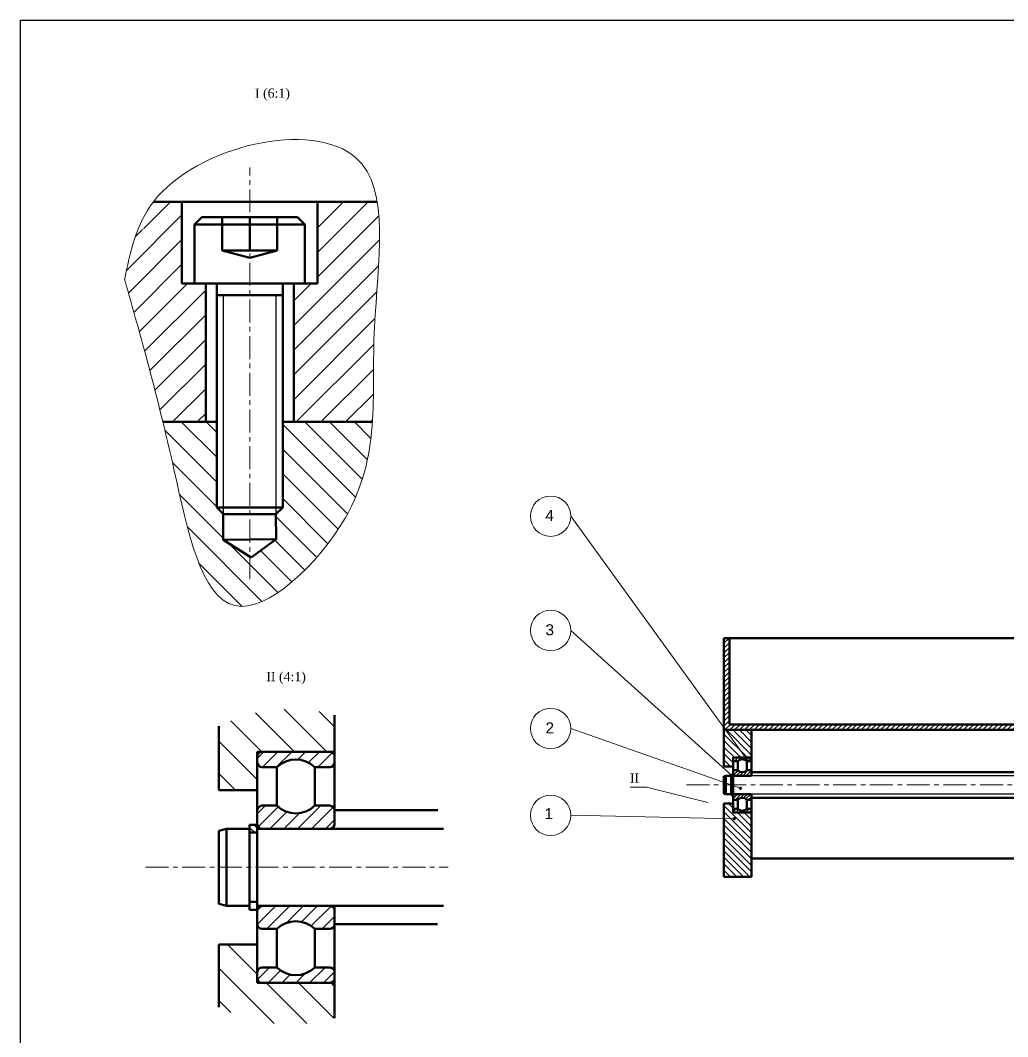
# Model space of a CAD drawing. Header units: inches. Extents: x -8900 to -5053, y -1814 to -15.
# Drawn here: x -7566 to -7028, y -569 to -15 of the extents above; entities that cross this region are included whole.
import ezdxf

# ---------------------------------------------------------------- set-up
doc = ezdxf.new("R2010")
doc.units = ezdxf.units.IN
doc.header["$LTSCALE"] = 2
doc.header["$MEASUREMENT"] = 0
doc.linetypes.add('CENTER', pattern=[2, 1.25, -0.25, 0.25, -0.25])
for name, color, linetype, lineweight in [('duong co ban', 7, 'Continuous', 50), ('duong tam', 1, 'CENTER', 20), ('MC', 1, 'Continuous', 35), ('Visible (ISO)', 7, 'Continuous', 50)]:
    doc.layers.add(name, color=color, linetype=linetype, lineweight=lineweight)
doc.styles.get("Standard").update_dxf_attribs({"font": 'arial.ttf', "height": 2.5})

msp = doc.modelspace()

# ---------------------------------------------------------------- hatches: boundary and pattern name
at = {"lineweight": 20}
h = msp.add_hatch(dxfattribs=at)
h.set_pattern_fill('ANSI31', color=256, scale=100, angle=90, style=0)
h.set_pattern_definition([(135, (0, 0), (-8.838834764831844, -8.838834764831843), [])])
h.paths.add_polyline_path([(-7395.271037760519, -394.2111140946562, 0.1908173032289247), (-7458.271037760521, -400.2399470774347), (-7458.271037760522, -435.0919011814843), (-7437.27103776052, -435.0919011814843), (-7437.271037760521, -414.0919011814843), (-7395.271037760518, -414.0919011814843)])
h.paths.add_polyline_path([(-7395.271037760521, -540.0919011814843), (-7437.271037760521, -540.0919011814843), (-7437.271037760521, -519.0919011814843), (-7458.271037760522, -519.0919011814843), (-7458.271037760521, -553.2797379836649, 0.190817303228919), (-7395.271037760521, -559.308570966444)])
h = msp.add_hatch()
h.set_pattern_fill('ANSI31', color=256, scale=20, angle=90, style=0)
h.set_pattern_definition([(135, (48.54134550042181, 29.0151484544599), (-1.767766952966369, -1.767766952966369), [])])
h.paths.add_polyline_path([(-7183.017118682425, -413.9424351564736), (-7183.017118682425, -422.2405194669618), (-7178.017118682426, -422.2405194669618), (-7178.017118682426, -417.2405194669619), (-7168.017118682425, -417.2405194669619), (-7168.017118682425, -412.5069987320028, 0.1908173032289185)])
h.paths.add_polyline_path([(-7183.017118682425, -402.2405194669618), (-7183.017118682425, -413.9424351564736, -0.1908173032289185), (-7168.017118682425, -412.5069987320028), (-7168.017118682425, -402.2405194669618)])
h.paths.add_polyline_path([(-7168.017118682425, -451.8159170348092), (-7168.017118682425, -447.2405194669618), (-7178.017118682426, -447.2405194669618), (-7178.017118682426, -442.2405194669619), (-7183.017118682425, -442.2405194669618), (-7183.017118682425, -450.3804806103388, 0.1908173032289056)])
h.paths.add_polyline_path([(-7183.017118682425, -482.2405194669618), (-7168.017118682426, -482.2405194669618), (-7168.017118682425, -451.8159170348093, -0.1908173032289185), (-7183.017118682425, -450.3804806103384)])
h = msp.add_hatch()
h.set_pattern_fill('ANSI31', color=256, scale=1.68, style=0)
h.set_pattern_definition([(45, (-8393.567374394199, -5296.591901181484), (-3.771707570849044, 3.771707570849045), [])])
edge = h.paths.add_edge_path()
edge.add_spline(control_points=[(-7397.791037760519, -414.0919011814843), (-7396.314855937608, -414.0919011814865), (-7395.271037760534, -415.135719358566), (-7395.271037760521, -416.6119011814839)], knot_values=[0, 0, 0, 0, 1, 1, 1, 1], weights=[1, 0.8047378541, 0.8047378541, 1], degree=3, periodic=0)
edge.add_line((-7395.271037760521, -419.9719011814846), (-7395.271037760521, -416.6119011814839))
edge.add_spline(control_points=[(-7395.271037760521, -419.9719011814846), (-7395.271037760534, -421.4480830044065), (-7396.314855937608, -422.4919011814864), (-7397.791037760519, -422.4919011814843)], knot_values=[0, 0, 0, 0, 1, 1, 1, 1], weights=[1, 0.8047378541, 0.8047378541, 1], degree=3, periodic=0)
edge.add_line((-7405.983180840759, -422.4919011814843), (-7397.791037760519, -422.4919011814843))
edge.add_spline(control_points=[(-7426.558894680278, -422.4919011814843), (-7420.507214139638, -416.5624894171242), (-7412.034861382239, -416.5624894171242), (-7405.983180840759, -422.4919011814843)], knot_values=[0, 0, 0, 0, 1, 1, 1, 1], weights=[1, 0.8095238095, 0.8095238095, 1], degree=3, periodic=0)
edge.add_line((-7434.751037760519, -422.4919011814843), (-7426.558894680279, -422.4919011814843))
edge.add_spline(control_points=[(-7434.751037760519, -422.4919011814843), (-7436.22721958345, -422.4919011814864), (-7437.271037760527, -421.4480830044065), (-7437.271037760521, -419.9719011814846)], knot_values=[0, 0, 0, 0, 1, 1, 1, 1], weights=[1, 0.8047378541, 0.8047378541, 1], degree=3, periodic=0)
edge.add_line((-7437.271037760521, -419.9719011814846), (-7437.271037760521, -416.6119011814839))
edge.add_spline(control_points=[(-7437.271037760521, -416.6119011814839), (-7437.271037760527, -415.135719358566), (-7436.22721958345, -414.0919011814865), (-7434.751037760519, -414.0919011814843)], knot_values=[0, 0, 0, 0, 1, 1, 1, 1], weights=[1, 0.8047378541, 0.8047378541, 1], degree=3, periodic=0)
edge.add_line((-7434.751037760519, -414.0919011814843), (-7397.791037760519, -414.0919011814843))
edge = h.paths.add_edge_path()
edge.add_line((-7395.271037760521, -537.5719011814846), (-7395.271037760521, -534.2119011814838))
edge.add_spline(control_points=[(-7397.791037760519, -540.0919011814843), (-7396.314855937608, -540.0919011814856), (-7395.271037760534, -539.0480830044062), (-7395.271037760521, -537.5719011814846)], knot_values=[0, 0, 0, 0, 1, 1, 1, 1], weights=[1, 0.8047378541, 0.8047378541, 1], degree=3, periodic=0)
edge.add_line((-7434.751037760519, -540.0919011814843), (-7397.791037760519, -540.0919011814843))
edge.add_spline(control_points=[(-7437.271037760521, -537.5719011814846), (-7437.271037760527, -539.0480830044062), (-7436.22721958345, -540.0919011814856), (-7434.751037760519, -540.0919011814843)], knot_values=[0, 0, 0, 0, 1, 1, 1, 1], weights=[1, 0.8047378541, 0.8047378541, 1], degree=3, periodic=0)
edge.add_line((-7437.271037760521, -537.5719011814846), (-7437.271037760521, -534.2119011814838))
edge.add_spline(control_points=[(-7434.751037760519, -531.6919011814842), (-7436.22721958345, -531.6919011814863), (-7437.271037760527, -532.7357193585663), (-7437.271037760521, -534.2119011814839)], knot_values=[0, 0, 0, 0, 1, 1, 1, 1], weights=[1, 0.8047378541, 0.8047378541, 1], degree=3, periodic=0)
edge.add_line((-7434.751037760519, -531.6919011814842), (-7426.558894680279, -531.6919011814842))
edge.add_spline(control_points=[(-7426.558894680278, -531.6919011814842), (-7420.507214139638, -537.6213129458453), (-7412.034861382239, -537.6213129458453), (-7405.983180840759, -531.6919011814842)], knot_values=[0, 0, 0, 0, 1, 1, 1, 1], weights=[1, 0.8095238095, 0.8095238095, 1], degree=3, periodic=0)
edge.add_line((-7405.983180840759, -531.6919011814842), (-7397.791037760519, -531.6919011814842))
edge.add_spline(control_points=[(-7395.271037760521, -534.2119011814839), (-7395.271037760534, -532.7357193585663), (-7396.314855937608, -531.6919011814863), (-7397.791037760519, -531.6919011814842)], knot_values=[0, 0, 0, 0, 1, 1, 1, 1], weights=[1, 0.8047378541, 0.8047378541, 1], degree=3, periodic=0)
edge = h.paths.add_edge_path()
edge.add_spline(control_points=[(-7397.791037760519, -443.4919011814843), (-7396.314855937608, -443.4919011814856), (-7395.271037760534, -444.5357193585653), (-7395.271037760521, -446.0119011814838)], knot_values=[0, 0, 0, 0, 1, 1, 1, 1], weights=[1, 0.8047378541, 0.8047378541, 1], degree=3, periodic=0)
edge.add_line((-7395.271037760521, -453.5719011814846), (-7395.271037760521, -446.0119011814839))
edge.add_spline(control_points=[(-7395.271037760521, -453.5719011814846), (-7395.271037760534, -455.0480830044061), (-7396.314855937608, -456.0919011814862), (-7397.791037760519, -456.0919011814842)], knot_values=[0, 0, 0, 0, 1, 1, 1, 1], weights=[1, 0.8047378541, 0.8047378541, 1], degree=3, periodic=0)
edge.add_line((-7434.751037760519, -456.0919011814842), (-7397.791037760519, -456.0919011814842))
edge.add_spline(control_points=[(-7434.751037760519, -456.0919011814842), (-7436.22721958345, -456.0919011814862), (-7437.271037760527, -455.0480830044061), (-7437.271037760521, -453.5719011814846)], knot_values=[0, 0, 0, 0, 1, 1, 1, 1], weights=[1, 0.8047378541, 0.8047378541, 1], degree=3, periodic=0)
edge.add_line((-7437.271037760521, -453.5719011814846), (-7437.271037760521, -446.0119011814839))
edge.add_spline(control_points=[(-7437.271037760521, -446.0119011814838), (-7437.271037760527, -444.5357193585653), (-7436.22721958345, -443.4919011814856), (-7434.751037760519, -443.4919011814843)], knot_values=[0, 0, 0, 0, 1, 1, 1, 1], weights=[1, 0.8047378541, 0.8047378541, 1], degree=3, periodic=0)
edge.add_line((-7434.751037760519, -443.4919011814843), (-7426.558894680279, -443.4919011814843))
edge.add_spline(control_points=[(-7405.983180840759, -443.4919011814843), (-7412.034861382239, -449.4213129458447), (-7420.507214139638, -449.4213129458447), (-7426.558894680278, -443.4919011814843)], knot_values=[0, 0, 0, 0, 1, 1, 1, 1], weights=[1, 0.8095238095, 0.8095238095, 1], degree=3, periodic=0)
edge.add_line((-7405.983180840759, -443.4919011814843), (-7397.791037760519, -443.4919011814843))
edge = h.paths.add_edge_path()
edge.add_line((-7395.271037760521, -508.1719011814846), (-7395.271037760521, -500.6119011814839))
edge.add_spline(control_points=[(-7397.791037760519, -510.6919011814842), (-7396.314855937608, -510.6919011814857), (-7395.271037760534, -509.6480830044059), (-7395.271037760521, -508.1719011814846)], knot_values=[0, 0, 0, 0, 1, 1, 1, 1], weights=[1, 0.8047378541, 0.8047378541, 1], degree=3, periodic=0)
edge.add_line((-7405.983180840759, -510.6919011814842), (-7397.791037760519, -510.6919011814842))
edge.add_spline(control_points=[(-7405.983180840759, -510.6919011814842), (-7412.034861382239, -504.7624894171245), (-7420.507214139638, -504.7624894171245), (-7426.558894680278, -510.6919011814842)], knot_values=[0, 0, 0, 0, 1, 1, 1, 1], weights=[1, 0.8095238095, 0.8095238095, 1], degree=3, periodic=0)
edge.add_line((-7434.751037760519, -510.6919011814842), (-7426.558894680279, -510.6919011814842))
edge.add_spline(control_points=[(-7437.271037760521, -508.1719011814846), (-7437.271037760527, -509.6480830044059), (-7436.22721958345, -510.6919011814857), (-7434.751037760519, -510.6919011814842)], knot_values=[0, 0, 0, 0, 1, 1, 1, 1], weights=[1, 0.8047378541, 0.8047378541, 1], degree=3, periodic=0)
edge.add_line((-7437.271037760521, -508.1719011814846), (-7437.271037760521, -500.6119011814839))
edge.add_spline(control_points=[(-7434.751037760519, -498.0919011814842), (-7436.22721958345, -498.0919011814875), (-7437.271037760527, -499.1357193585666), (-7437.271037760521, -500.6119011814839)], knot_values=[0, 0, 0, 0, 1, 1, 1, 1], weights=[1, 0.8047378541, 0.8047378541, 1], degree=3, periodic=0)
edge.add_line((-7434.751037760519, -498.0919011814842), (-7397.791037760519, -498.0919011814842))
edge.add_spline(control_points=[(-7395.271037760521, -500.6119011814839), (-7395.271037760534, -499.1357193585666), (-7396.314855937608, -498.0919011814875), (-7397.791037760519, -498.0919011814842)], knot_values=[0, 0, 0, 0, 1, 1, 1, 1], weights=[1, 0.8047378541, 0.8047378541, 1], degree=3, periodic=0)
at = {"linetype": 'Continuous'}
h = msp.add_hatch(dxfattribs=at)
h.set_pattern_fill('ANSI31', color=2, scale=0.4, style=0)
h.set_pattern_definition([(45, (-7405.706722642825, -1579.740519466962), (-0.8980256121069152, 0.8980256121069154), [])])
edge = h.paths.add_edge_path()
edge.add_spline(control_points=[(-7168.617118682425, -417.2405194669618), (-7168.265646819825, -417.2405194669624), (-7168.017118682426, -417.4890476043622), (-7168.017118682425, -417.8405194669617)], knot_values=[0, 0, 0, 0, 1, 1, 1, 1], weights=[1, 0.8047378541, 0.8047378541, 1], degree=3, periodic=0)
edge.add_line((-7168.017118682425, -418.6405194669619), (-7168.017118682425, -417.8405194669617))
edge.add_spline(control_points=[(-7168.017118682425, -418.6405194669619), (-7168.017118682426, -418.9919913295623), (-7168.265646819825, -419.240519466962), (-7168.617118682425, -419.2405194669618)], knot_values=[0, 0, 0, 0, 1, 1, 1, 1], weights=[1, 0.8047378541, 0.8047378541, 1], degree=3, periodic=0)
edge.add_line((-7170.567628939625, -419.2405194669618), (-7168.617118682425, -419.2405194669618))
edge.add_spline(control_points=[(-7175.466608425225, -419.2405194669618), (-7174.025732106026, -417.8287547611617), (-7172.008505259024, -417.8287547611617), (-7170.567628939625, -419.2405194669618)], knot_values=[0, 0, 0, 0, 1, 1, 1, 1], weights=[1, 0.8095238095, 0.8095238095, 1], degree=3, periodic=0)
edge.add_line((-7177.417118682425, -419.2405194669618), (-7175.466608425225, -419.2405194669618))
edge.add_spline(control_points=[(-7177.417118682425, -419.2405194669618), (-7177.768590545026, -419.240519466962), (-7178.017118682425, -418.9919913295623), (-7178.017118682425, -418.6405194669619)], knot_values=[0, 0, 0, 0, 1, 1, 1, 1], weights=[1, 0.8047378541, 0.8047378541, 1], degree=3, periodic=0)
edge.add_line((-7178.017118682425, -418.6405194669619), (-7178.017118682425, -417.8405194669617))
edge.add_spline(control_points=[(-7178.017118682425, -417.8405194669617), (-7178.017118682425, -417.4890476043622), (-7177.768590545026, -417.2405194669624), (-7177.417118682425, -417.2405194669618)], knot_values=[0, 0, 0, 0, 1, 1, 1, 1], weights=[1, 0.8047378541, 0.8047378541, 1], degree=3, periodic=0)
edge.add_line((-7177.417118682425, -417.2405194669618), (-7168.617118682425, -417.2405194669618))
edge = h.paths.add_edge_path()
edge.add_line((-7168.017118682425, -446.6405194669619), (-7168.017118682425, -445.8405194669617))
edge.add_spline(control_points=[(-7168.617118682425, -447.2405194669618), (-7168.265646819825, -447.2405194669622), (-7168.017118682426, -446.9919913295619), (-7168.017118682425, -446.6405194669619)], knot_values=[0, 0, 0, 0, 1, 1, 1, 1], weights=[1, 0.8047378541, 0.8047378541, 1], degree=3, periodic=0)
edge.add_line((-7177.417118682425, -447.2405194669618), (-7168.617118682425, -447.2405194669618))
edge.add_spline(control_points=[(-7178.017118682425, -446.6405194669619), (-7178.017118682425, -446.9919913295619), (-7177.768590545026, -447.2405194669622), (-7177.417118682425, -447.2405194669618)], knot_values=[0, 0, 0, 0, 1, 1, 1, 1], weights=[1, 0.8047378541, 0.8047378541, 1], degree=3, periodic=0)
edge.add_line((-7178.017118682425, -446.6405194669619), (-7178.017118682425, -445.8405194669617))
edge.add_spline(control_points=[(-7177.417118682425, -445.2405194669618), (-7177.768590545026, -445.2405194669626), (-7178.017118682425, -445.4890476043616), (-7178.017118682425, -445.8405194669617)], knot_values=[0, 0, 0, 0, 1, 1, 1, 1], weights=[1, 0.8047378541, 0.8047378541, 1], degree=3, periodic=0)
edge.add_line((-7177.417118682425, -445.2405194669618), (-7175.466608425225, -445.2405194669618))
edge.add_spline(control_points=[(-7175.466608425225, -445.2405194669618), (-7174.025732106026, -446.6522841727619), (-7172.008505259024, -446.6522841727619), (-7170.567628939625, -445.2405194669618)], knot_values=[0, 0, 0, 0, 1, 1, 1, 1], weights=[1, 0.8095238095, 0.8095238095, 1], degree=3, periodic=0)
edge.add_line((-7170.567628939625, -445.2405194669618), (-7168.617118682425, -445.2405194669618))
edge.add_spline(control_points=[(-7168.017118682425, -445.8405194669617), (-7168.017118682426, -445.4890476043616), (-7168.265646819825, -445.2405194669626), (-7168.617118682425, -445.2405194669618)], knot_values=[0, 0, 0, 0, 1, 1, 1, 1], weights=[1, 0.8047378541, 0.8047378541, 1], degree=3, periodic=0)
edge = h.paths.add_edge_path()
edge.add_spline(control_points=[(-7168.617118682425, -424.2405194669618), (-7168.265646819825, -424.2405194669621), (-7168.017118682426, -424.4890476043619), (-7168.017118682425, -424.8405194669617)], knot_values=[0, 0, 0, 0, 1, 1, 1, 1], weights=[1, 0.8047378541, 0.8047378541, 1], degree=3, periodic=0)
edge.add_line((-7168.017118682425, -426.6405194669619), (-7168.017118682425, -424.8405194669617))
edge.add_spline(control_points=[(-7168.017118682425, -426.6405194669619), (-7168.017118682426, -426.9919913295619), (-7168.265646819825, -427.2405194669624), (-7168.617118682425, -427.2405194669618)], knot_values=[0, 0, 0, 0, 1, 1, 1, 1], weights=[1, 0.8047378541, 0.8047378541, 1], degree=3, periodic=0)
edge.add_line((-7177.417118682425, -427.2405194669618), (-7168.617118682425, -427.2405194669618))
edge.add_spline(control_points=[(-7177.417118682425, -427.2405194669618), (-7177.768590545026, -427.2405194669624), (-7178.017118682425, -426.9919913295619), (-7178.017118682425, -426.6405194669619)], knot_values=[0, 0, 0, 0, 1, 1, 1, 1], weights=[1, 0.8047378541, 0.8047378541, 1], degree=3, periodic=0)
edge.add_line((-7178.017118682425, -426.6405194669619), (-7178.017118682425, -424.8405194669617))
edge.add_spline(control_points=[(-7178.017118682425, -424.8405194669617), (-7178.017118682425, -424.4890476043619), (-7177.768590545026, -424.2405194669621), (-7177.417118682425, -424.2405194669618)], knot_values=[0, 0, 0, 0, 1, 1, 1, 1], weights=[1, 0.8047378541, 0.8047378541, 1], degree=3, periodic=0)
edge.add_line((-7177.417118682425, -424.2405194669618), (-7175.466608425225, -424.2405194669618))
edge.add_spline(control_points=[(-7170.567628939625, -424.2405194669618), (-7172.008505259024, -425.6522841727619), (-7174.025732106026, -425.6522841727619), (-7175.466608425225, -424.2405194669618)], knot_values=[0, 0, 0, 0, 1, 1, 1, 1], weights=[1, 0.8095238095, 0.8095238095, 1], degree=3, periodic=0)
edge.add_line((-7170.567628939625, -424.2405194669618), (-7168.617118682425, -424.2405194669618))
edge = h.paths.add_edge_path()
edge.add_line((-7168.017118682425, -439.6405194669619), (-7168.017118682425, -437.8405194669617))
edge.add_spline(control_points=[(-7168.617118682425, -440.2405194669618), (-7168.265646819825, -440.2405194669623), (-7168.017118682426, -439.9919913295618), (-7168.017118682425, -439.6405194669619)], knot_values=[0, 0, 0, 0, 1, 1, 1, 1], weights=[1, 0.8047378541, 0.8047378541, 1], degree=3, periodic=0)
edge.add_line((-7170.567628939625, -440.2405194669618), (-7168.617118682425, -440.2405194669618))
edge.add_spline(control_points=[(-7170.567628939625, -440.2405194669618), (-7172.008505259024, -438.8287547611617), (-7174.025732106026, -438.8287547611617), (-7175.466608425225, -440.2405194669618)], knot_values=[0, 0, 0, 0, 1, 1, 1, 1], weights=[1, 0.8095238095, 0.8095238095, 1], degree=3, periodic=0)
edge.add_line((-7177.417118682425, -440.2405194669618), (-7175.466608425225, -440.2405194669618))
edge.add_spline(control_points=[(-7178.017118682425, -439.6405194669619), (-7178.017118682425, -439.9919913295618), (-7177.768590545026, -440.2405194669623), (-7177.417118682425, -440.2405194669618)], knot_values=[0, 0, 0, 0, 1, 1, 1, 1], weights=[1, 0.8047378541, 0.8047378541, 1], degree=3, periodic=0)
edge.add_line((-7178.017118682425, -439.6405194669619), (-7178.017118682425, -437.8405194669617))
edge.add_spline(control_points=[(-7177.417118682425, -437.2405194669618), (-7177.768590545026, -437.2405194669622), (-7178.017118682425, -437.4890476043624), (-7178.017118682425, -437.8405194669617)], knot_values=[0, 0, 0, 0, 1, 1, 1, 1], weights=[1, 0.8047378541, 0.8047378541, 1], degree=3, periodic=0)
edge.add_line((-7177.417118682425, -437.2405194669618), (-7168.617118682425, -437.2405194669618))
edge.add_spline(control_points=[(-7168.017118682425, -437.8405194669617), (-7168.017118682426, -437.4890476043624), (-7168.265646819825, -437.2405194669622), (-7168.617118682425, -437.2405194669618)], knot_values=[0, 0, 0, 0, 1, 1, 1, 1], weights=[1, 0.8047378541, 0.8047378541, 1], degree=3, periodic=0)
h = msp.add_hatch()
h.set_pattern_fill('ANSI31', color=256, scale=0.4, angle=90, style=0)
h.set_pattern_definition([(135, (-7405.706722642825, -1579.740519466962), (-0.8980256121069154, -0.8980256121069152), [])])
h.paths.add_polyline_path([(-7178.017118682425, -426.7405194669618), (-7179.017118682425, -426.7405194669618), (-7179.017118682425, -427.7405194669618), (-7178.017118682425, -427.7405194669618)])
h = msp.add_hatch()
h.set_pattern_fill('ANSI31', color=256, scale=0.2, angle=90, style=0)
h.set_pattern_definition([(135, (-7405.706722642825, -1579.740519466962), (-0.4490128060534577, -0.4490128060534576), [])])
h.paths.add_polyline_path([(-7178.017118682425, -426.7405194669618), (-7179.017118682425, -426.7405194669618), (-7179.017118682425, -427.7405194669618), (-7178.017118682425, -427.7405194669618)])
h = msp.add_hatch()
h.set_pattern_fill('ANSI31', color=256, scale=0.8400000000000001, angle=90, style=0)
h.set_pattern_definition([(135, (-8393.567374394199, -5296.591901181484), (-1.885853785424522, -1.885853785424522), [])])
h.paths.add_polyline_path([(-7437.271037760521, -453.9919011814843), (-7441.471037760521, -453.9919011814843), (-7441.471037760521, -458.1919011814842), (-7437.271037760521, -458.1919011814842)])
h = msp.add_hatch()
h.set_pattern_fill('ANSI31', color=256, scale=1.68, angle=90, style=0)
h.set_pattern_definition([(135, (-8393.567374394199, -5296.591901181484), (-3.771707570849045, -3.771707570849044), [])])
h.paths.add_polyline_path([(-7437.271037760521, -453.9919011814843), (-7441.471037760521, -453.9919011814843), (-7441.471037760521, -458.1919011814842), (-7437.271037760521, -458.1919011814842)])
at = {"layer": 'duong co ban'}
for points in [[(-7170.32811231067, -417.9445166488425, 1), (-7171.018190727415, -417.9445166488425, 1)], [(-7178.130073635929, -427.1997357553419, 1), (-7178.820152052674, -427.1997357553419, 1)], [(-7173.668080497328, -434.0139336086768, 1), (-7174.358158914073, -434.0139336086768, 1)], [(-7177.051971810258, -450.6333502450007, 1), (-7177.742050227002, -450.6333502450007, 1)]]:
    msp.add_hatch(color=256, dxfattribs=at).paths.add_polyline_path(points)
at = {"layer": 'MC', "lineweight": 20}
h = msp.add_hatch(dxfattribs=at)
h.set_pattern_fill('ANSI31', color=256, scale=15, style=0)
h.set_pattern_definition([(45, (0, 0), (-1.325825214724776, 1.325825214724777), [])])
h.paths.add_polyline_path([(-6513.017118682425, -402.2405194669618), (-6513.017118682425, -352.2405194669618), (-6516.017118682425, -352.2405194669618), (-6516.017118682425, -399.2405194669618), (-7180.017118682425, -399.2405194669618), (-7180.017118682425, -352.2405194669618), (-7183.017118682425, -352.2405194669618), (-7183.017118682425, -402.2405194669618)])
at = {"layer": 'Visible (ISO)', "lineweight": -3}
h = msp.add_hatch(dxfattribs=at)
h.set_pattern_fill('ANSI31', color=256, scale=3, style=0)
h.set_pattern_definition([(44.99999999999999, (-21941.52205258082, -3821.857379806695), (-6.735192090801863, 6.735192090801865), [])])
edge = h.paths.add_edge_path()
edge.add_line((-7478.313897242646, -158.82013416011), (-7478.313897242646, -114.3666262773651))
edge.add_line((-7478.313897242646, -114.3666262773652), (-7493.907989669559, -114.3666262773652))
edge.add_spline(control_points=[(-7493.907989669562, -114.3666262773654), (-7503.433477546343, -126.7796296217546), (-7506.538937545498, -141.9117160687115), (-7509.644397544653, -157.0438025156679)], knot_values=[0, 0, 0, 2.259525899717119e-12, 60.64799572742545, 60.64799572742545, 60.64799572742545, 60.64799572742545], degree=3, periodic=0)
edge.add_spline(control_points=[(-7509.529545470039, -156.9289504410488), (-7502.685345717859, -180.9966265948435), (-7495.841145965671, -205.0643027486383), (-7488.71394202338, -234.3666262773652)], knot_values=[717.0745633201491, 717.0745633201491, 717.0745633201491, 717.0745633201491, 828.4872175138977, 828.4872175138977, 828.4872175138977, 828.4872175138977], degree=3, periodic=0)
edge.add_line((-7488.71394202338, -234.3666262773652), (-7465.415473379801, -234.3666262773652))
edge.add_line((-7465.415473379799, -234.3666262773652), (-7465.415473379799, -158.8201341601105))
edge.add_line((-7465.415473379799, -158.8201341601105), (-7471.415473379799, -158.8201341601105))
edge.add_line((-7471.415473379799, -158.8201341601105), (-7478.313897242647, -158.8201341601101))
edge = h.paths.add_edge_path()
edge.add_spline(control_points=[(-7374.582292616753, -234.3666262773652), (-7373.507542730098, -218.1035446710528), (-7375.362617494546, -180.694115959338), (-7368.640455019318, -134.0129184168811), (-7371.961127253213, -114.3666262773652)], knot_values=[252.624661397798, 252.624661397798, 252.624661397798, 252.624661397798, 320.1181710501103, 402.3022614839551, 402.3022614839551, 402.3022614839551, 402.3022614839551], degree=3, periodic=0)
edge.add_line((-7371.961127253213, -114.3666262773652), (-7404.517049516944, -114.3666262773652))
edge.add_line((-7404.517049516951, -114.3666262773652), (-7404.517049516957, -158.8201341601159))
edge.add_line((-7404.517049516951, -158.8201341601159), (-7417.4154733798, -158.8201341601132))
edge.add_line((-7417.415473379806, -158.8201341601132), (-7417.415473379807, -234.3666262773652))
edge.add_line((-7417.415473379806, -234.3666262773652), (-7374.582292616755, -234.3666262773651))
h = msp.add_hatch(dxfattribs=at)
h.set_pattern_fill('ANSI31', color=256, scale=3, angle=90, style=0)
h.set_pattern_definition([(135, (-21941.52205258082, -3821.857379806695), (-6.735192090801865, -6.735192090801863), [])])
edge = h.paths.add_edge_path()
edge.add_spline(control_points=[(-7488.71394202338, -234.3666262773652), (-7486.666491437609, -242.7843816775141), (-7477.64796512483, -281.3257489507603), (-7461.02504789536, -366.4250571800592), (-7383.920922527839, -292.542760811489), (-7375.74682021331, -251.9882213764567), (-7374.582292616753, -234.3666262773652)], knot_values=[402.3022614839552, 402.3022614839552, 402.3022614839552, 402.3022614839552, 434.3080671179322, 541.6901360207203, 643.9430789126644, 717.0745633201491, 717.0745633201491, 717.0745633201491, 717.0745633201491], degree=3, periodic=0)
edge.add_line((-7374.582292616753, -234.3666262773652), (-7423.415473379803, -234.3666262773651))
edge.add_line((-7423.415473379806, -234.3666262773652), (-7423.415473379806, -280.9408244698944))
edge.add_line((-7423.415473379806, -280.9408244698943), (-7427.009473379807, -284.5348244698945))
edge.add_line((-7427.009473379803, -284.5348244698944), (-7427.009473379803, -298.3136810800366))
edge.add_line((-7427.009473379803, -298.3136810800368), (-7440.707598873202, -308.2501724173032))
edge.add_line((-7440.707598873203, -308.2501724173032), (-7455.821473379797, -298.5709105448549))
edge.add_line((-7455.821473379801, -298.5709105448548), (-7455.8214733798, -284.5348244698841))
edge.add_line((-7455.821473379801, -284.5348244698841), (-7459.415473379804, -280.9408244698849))
edge.add_line((-7459.415473379799, -280.940824469885), (-7459.415473379798, -234.3666262773651))
edge.add_line((-7459.415473379799, -234.3666262773652), (-7488.713942023378, -234.3666262773652))
h.paths.add_polyline_path([(-7423.415473379806, -298.2815943558753), (-7423.403128557293, -298.2814841430452), (-7423.415473379806, -298.2893521214633)], flags=16)

# ---------------------------------------------------------------- linework, layer by layer
at = {"color": 7, "linetype": 'Continuous'}
for p, q in [((-7566.399313156398, -856.4533426442135), (-7566.399313156398, -15.45334264421351)), ((-7566.399313156398, -15.45334264421351), (-6377.399313156398, -15.45334264421351))]:
    msp.add_line(p, q, dxfattribs=at)
at = {"lineweight": 20}
for p, q in [((-7266.472266447641, -285.7246724105707), (-7170.673151519042, -417.9445166488425)), ((-7266.472266447641, -347.9831090392408), (-7178.475112844301, -427.1997357553419)), ((-7266.472266447642, -401.412257173869), (-7174.013119705701, -434.0139336086768)), ((-7266.472266447641, -448.7441151744906), (-7177.39701101863, -450.6333502450007))]:
    msp.add_line(p, q, dxfattribs=at)
for p, q in [((-6505.229456869177, -427.2405194669619), (-7168.617118682425, -427.2405194669618)), ((-6505.229456869178, -437.240519466962), (-7168.617118682425, -437.2405194669618))]:
    msp.add_line(p, q)
for centre in [(-7277.472266447641, -285.7246724105707), (-7277.472266447641, -347.9831090392408), (-7277.472266447642, -401.412257173869), (-7277.472266447641, -448.7441151744906)]:
    msp.add_circle(centre, 11, dxfattribs=at)
at = {"color": 7, "linetype": 'Continuous'}
msp.add_arc((-7168.617118682425, -446.6405194669619), 0.6, 270, 0, dxfattribs=at)
at = {"lineweight": 20}
msp.add_spline([(-7509.644397544653, -157.0438025156679), (-7493.907989669569, -114.3666262773665), (-7383.528019900405, -90.36950163654615), (-7373.436499769756, -182.4805149200131), (-7389.457526159713, -286.725337334444), (-7449.457526159713, -334.4884107872751), (-7482.49481575231, -261.0399686498702), (-7509.529545470046, -156.9289504410488)], degree=3, dxfattribs=at)
at = {"layer": 'duong co ban', "lineweight": 30}
msp.add_line((-7455.8214733798, -284.6268344698898), (-7427.101483379803, -284.6268344698898), dxfattribs=at)
at = {"layer": 'duong co ban', "lineweight": 20}
for p, q in [((-7225.216954587507, -433.4005586474077), (-7234.120450774818, -433.4005586474077)), ((-7191.784996888267, -441.7406660413914), (-7225.216954587507, -433.4005586474077))]:
    msp.add_line(p, q, dxfattribs=at)
at = {"layer": 'duong co ban'}
for centre in [(-7170.673151519042, -417.9445166488425), (-7178.475112844301, -427.1997357553419), (-7174.013119705701, -434.0139336086768), (-7177.39701101863, -450.6333502450007)]:
    msp.add_circle(centre, 0.3450392083723273, dxfattribs=at)
at = {"layer": 'duong tam', "ltscale": 5}
for p, q in [((-7441.415473379807, -320.0710041377757), (-7441.415473379807, -95.73542933822873)), ((-7203.453008687209, -432.2071295556925), (-6461.490811762918, -432.161457883406)), ((-7498.187402228793, -477.0919011814842), (-7333.224721350491, -477.0919011814842))]:
    msp.add_line(p, q, dxfattribs=at)
at = {"layer": 'Visible (ISO)'}
for p, q in [((-7493.907989669876, -114.3666262773651), (-7371.961127253225, -114.3666262773651)), ((-7478.31389724265, -114.3666262773651), (-7478.31389724265, -158.8201341601104)), ((-7404.517049516952, -114.3666262773651), (-7404.517049516963, -158.8201341601158)), ((-7467.415473379805, -122.8201247254598), (-7471.415473379801, -126.8201247254603)), ((-7471.415473379801, -126.8201247254603), (-7411.415473379801, -126.8201247254603)), ((-7471.415473379801, -126.8201247254603), (-7471.415473379801, -158.8201247254596)), ((-7456.415473379801, -122.8201247254598), (-7467.415473379805, -122.8201247254598)), ((-7456.415473379801, -122.8201247254598), (-7441.415473379801, -122.8201247254598)), ((-7456.415473379801, -140.8201247254612), (-7456.415473379801, -122.8201247254598)), ((-7441.415473379801, -122.8201247254598), (-7441.415473379801, -140.8201247254612)), ((-7441.415473379801, -122.8201247254598), (-7426.415473379801, -122.8201247254598)), ((-7426.415473379801, -122.8201247254598), (-7426.415473379801, -140.8201247254598)), ((-7415.415473379809, -122.8201247254598), (-7426.415473379801, -122.8201247254598)), ((-7411.415473379801, -126.8201247254603), (-7415.415473379809, -122.8201247254598)), ((-7411.415473379801, -158.8201247254596), (-7411.415473379801, -126.8201247254603)), ((-7456.415473379801, -140.8201247254598), (-7448.915473379801, -140.8201247254598)), ((-7441.415473379801, -144.8393626119264), (-7456.415473379801, -140.8201247254612)), ((-7448.915473379801, -140.8201247254598), (-7433.915473379801, -140.8201247254598)), ((-7426.415473379801, -140.8201247254598), (-7441.415473379801, -144.8393626119264)), ((-7433.915473379801, -140.8201247254598), (-7426.415473379801, -140.8201247254598)), ((-7478.31389724265, -158.8201341601104), (-7465.415473379807, -158.8201341601104)), ((-7471.415473379801, -158.8201341601104), (-7459.415473379801, -158.8201341601104)), ((-7465.415473379807, -158.8201247254596), (-7465.415473379807, -234.3666262773649)), ((-7459.415473379801, -158.8201247254596), (-7423.415473379812, -158.8201247254596)), ((-7459.415473379801, -158.8201247254596), (-7459.415473379801, -280.9408244698885)), ((-7423.415473379812, -280.9408244698913), (-7423.415473379812, -158.8201247254596)), ((-7423.415473379812, -158.8201247254596), (-7411.415473379801, -158.8201247254596)), ((-7417.415473379807, -158.8201247254596), (-7411.415473379801, -158.8201247254596)), ((-7417.415473379807, -158.8201247254596), (-7417.415473379807, -234.3666262773678)), ((-7404.517049516963, -158.8201341601158), (-7417.415473379807, -158.8201341601131)), ((-7459.415473379801, -165.2044847254607), (-7423.415473379812, -165.2044847254607)), ((-7488.713942023384, -234.3666262773649), (-7459.415473379801, -234.3666262773649)), ((-7423.415473379812, -234.3666262773651), (-7374.582292616763, -234.3666262773649)), ((-7459.415473379796, -280.9408244698913), (-7423.415473379801, -280.9408244698913)), ((-7459.415473379796, -280.9408244698913), (-7455.729463379795, -284.6268344698898)), ((-7427.101483379803, -284.6268344698898), (-7423.415473379801, -280.9408244698885)), ((-7455.8214733798, -298.5709105448551), (-7455.8214733798, -284.6268344698898)), ((-7455.729463379795, -284.6268344698898), (-7427.101483379803, -284.6268344698898)), ((-7427.101483379803, -284.6268344698898), (-7427.009473379813, -298.3136810800371)), ((-7455.8214733798, -298.5709105448537), (-7427.009473379813, -298.3136810800371)), ((-7455.8214733798, -298.5709105448551), (-7440.707598873206, -308.2501724173031)), ((-7440.707598873206, -308.2501724173031), (-7427.009473379813, -298.3136810800371)), ((-7183.017118682425, -422.2405194669619), (-7183.017118682425, -352.2405194669618)), ((-7180.017118682425, -352.2405194669618), (-7183.017118682425, -352.2405194669618)), ((-7180.017118682425, -399.2405194669618), (-7180.017118682425, -352.2405194669618)), ((-6516.017118682425, -352.2405194669618), (-7180.017118682425, -352.2405194669618)), ((-7395.271037760521, -453.5719011814847), (-7395.271037760519, -394.2111140946566)), ((-7458.271037760521, -400.2399470774337), (-7458.271037760522, -435.0919011814843)), ((-6513.017118682425, -402.2405194669618), (-7183.017118682425, -402.2405194669618)), ((-6516.017118682425, -399.2405194669618), (-7180.017118682425, -399.2405194669618)), ((-7168.017118682425, -402.2405194669618), (-7168.017118682425, -417.7516320725617)), ((-7437.271037760521, -414.0919011814843), (-7395.271037760521, -414.0919011814843)), ((-7437.271037760521, -453.5719011814847), (-7437.271037760521, -414.0919011814843)), ((-7178.017118682425, -426.6405194669619), (-7178.017118682425, -417.2405194669618)), ((-7178.017118682425, -417.2405194669618), (-7168.017118682425, -417.2405194669618)), ((-7177.417118682425, -419.2405194669618), (-7175.466608425225, -419.2405194669618)), ((-7175.466608425225, -419.2405194669618), (-7175.466608425225, -424.2405194669618)), ((-7170.567628939625, -419.2405194669618), (-7170.567628939625, -424.2405194669618)), ((-7170.567628939625, -419.2405194669618), (-7168.617118682425, -419.2405194669618)), ((-7168.017118682425, -426.6405194669619), (-7168.017118682425, -417.8405194669617)), ((-7434.751037760519, -422.4919011814843), (-7426.558894680278, -422.4919011814843)), ((-7426.558894680278, -422.4919011814843), (-7426.558894680278, -443.4919011814843)), ((-7405.983180840759, -422.4919011814843), (-7397.791037760519, -422.4919011814843)), ((-7405.983180840759, -422.4919011814843), (-7405.983180840759, -443.4919011814843)), ((-7183.017118682425, -422.2405194669618), (-7178.017118682425, -422.2405194669618)), ((-7177.417118682425, -424.2405194669618), (-7175.466608425225, -424.2405194669618)), ((-7170.567628939625, -424.2405194669618), (-7168.617118682425, -424.2405194669618)), ((-6528.017118682425, -425.2405194669618), (-7168.017118682425, -425.2405194669618)), ((-7183.017118682425, -427.4905194669618), (-7182.017118682425, -427.2405194669618)), ((-7183.017118682425, -427.4905194669618), (-7183.017118682425, -436.9905194669618)), ((-7182.017118682425, -427.2405194669618), (-7182.017118682425, -437.2405194669618)), ((-7179.017118682425, -427.2405194669618), (-7182.017118682425, -427.2405194669618)), ((-7179.017118682425, -426.7405194669618), (-7179.017118682425, -427.7405194669618)), ((-7178.017118682425, -426.7405194669618), (-7179.017118682425, -426.7405194669618)), ((-7179.017118682425, -427.7405194669618), (-7179.017118682425, -436.7405194669618)), ((-7178.017118682425, -427.7405194669618), (-7179.017118682425, -427.7405194669618)), ((-7178.017118682425, -426.7405194669618), (-7178.017118682425, -427.7405194669618)), ((-7178.017118682425, -427.2405194669618), (-7168.617118682425, -427.2405194669618)), ((-7178.017118682425, -427.7405194669618), (-7178.017118682425, -436.7405194669618)), ((-7458.271037760521, -435.0919011814843), (-7437.271037760521, -435.0919011814843)), ((-7183.017118682425, -436.9905194669618), (-7182.017118682425, -437.2405194669618)), ((-7179.017118682425, -437.2405194669618), (-7182.017118682425, -437.2405194669618)), ((-7179.017118682425, -436.7405194669618), (-7179.017118682425, -437.7405194669618)), ((-7178.017118682425, -436.7405194669618), (-7179.017118682425, -436.7405194669618)), ((-7178.017118682425, -436.7405194669618), (-7178.017118682425, -437.7405194669618)), ((-7169.017118682425, -437.2405194669618), (-7178.017118682425, -437.2405194669618)), ((-7169.007118682425, -437.2405194669618), (-7168.617118682425, -437.2405194669618)), ((-7168.017118682425, -446.6405194669619), (-7168.017118682425, -437.2505194669618)), ((-7183.017118682425, -482.2405194669618), (-7183.017118682425, -442.2405194669618)), ((-7183.017118682425, -442.2405194669618), (-7178.017118682425, -442.2405194669618)), ((-7178.017118682425, -437.7405194669618), (-7179.017118682425, -437.7405194669618)), ((-7178.017118682425, -447.2405194669618), (-7178.017118682425, -437.8405194669617)), ((-7177.417118682425, -440.2405194669618), (-7175.466608425225, -440.2405194669618)), ((-7175.466608425225, -445.2405194669618), (-7175.466608425225, -440.2405194669618)), ((-7170.567628939625, -445.2405194669618), (-7170.567628939625, -440.2405194669618)), ((-7170.567628939625, -440.2405194669618), (-7168.617118682425, -440.2405194669618)), ((-6528.017118682425, -439.2405194669618), (-7168.017118682425, -439.2405194669618)), ((-7434.751037760519, -443.4919011814843), (-7426.558894680278, -443.4919011814843)), ((-7405.983180840759, -443.4919011814843), (-7397.791037760519, -443.4919011814843)), ((-7395.271037760521, -446.0119011814839), (-7338.913219295852, -446.0119011814839)), ((-7178.017118682425, -447.2405194669618), (-7168.017118682425, -447.2405194669618)), ((-7177.417118682425, -445.2405194669618), (-7175.466608425225, -445.2405194669618)), ((-7170.567628939625, -445.2405194669618), (-7168.617118682425, -445.2405194669618)), ((-7168.017118682425, -446.7294068613619), (-7168.017118682425, -482.2405194669618)), ((-7437.271037760521, -453.9919011814843), (-7441.471037760521, -453.9919011814843)), ((-7441.471037760521, -453.9919011814843), (-7441.471037760521, -458.1919011814842)), ((-7437.271037760521, -453.9919011814843), (-7437.271037760521, -458.1919011814842)), ((-7458.271037760521, -457.1419011814843), (-7454.07103776052, -456.0919011814843)), ((-7458.27103776052, -457.1419011814845), (-7458.271037760518, -497.0419011814846)), ((-7441.471037760521, -456.0919011814843), (-7454.07103776052, -456.0919011814843)), ((-7454.07103776052, -456.0919011814843), (-7454.07103776052, -498.0919011814843)), ((-7445.109375206228, -456.0919011814843), (-7441.471037760521, -456.0919011814843)), ((-7437.271037760521, -458.1919011814842), (-7441.471037760521, -458.1919011814842)), ((-7441.471037760521, -458.1919011814842), (-7441.471037760521, -495.9919011814843)), ((-7437.271037760521, -456.0919011814843), (-7335.746462229639, -456.0919011814843)), ((-7437.271037760521, -458.1919011814842), (-7437.271037760521, -495.9919011814843)), ((-6528.017118682425, -472.2405194669618), (-7168.017118682425, -472.2405194669618)), ((-7168.017118682425, -482.2405194669618), (-7183.017118682425, -482.2405194669618)), ((-7458.271037760521, -497.0419011814843), (-7454.07103776052, -498.0919011814843)), ((-7441.471037760521, -498.0919011814843), (-7454.07103776052, -498.0919011814843)), ((-7437.271037760521, -495.9919011814843), (-7441.471037760521, -495.9919011814843)), ((-7441.471037760521, -495.9919011814843), (-7441.471037760521, -500.1919011814843)), ((-7437.271037760521, -495.9919011814843), (-7437.271037760521, -500.1919011814843)), ((-7335.913826892716, -498.0919011814843), (-7437.271037760521, -498.0919011814843)), ((-7399.429037760519, -498.0919011814843), (-7397.791037760519, -498.0919011814843)), ((-7395.271037760521, -559.3085709664438), (-7395.271037760521, -498.1339011814842)), ((-7437.271037760521, -500.1919011814843), (-7441.471037760521, -500.1919011814843)), ((-7437.271037760521, -540.0919011814843), (-7437.271037760521, -500.6119011814839)), ((-7395.271037760519, -508.1719011814847), (-7339.170849163153, -508.1719011814847)), ((-7434.751037760519, -510.6919011814843), (-7426.558894680278, -510.6919011814843)), ((-7426.558894680278, -531.6919011814842), (-7426.558894680278, -510.6919011814843)), ((-7405.983180840759, -510.6919011814843), (-7397.791037760519, -510.6919011814843)), ((-7405.983180840759, -531.6919011814842), (-7405.983180840759, -510.6919011814843)), ((-7458.271037760521, -519.0919011814843), (-7437.271037760521, -519.0919011814843)), ((-7458.271037760519, -519.0919011814843), (-7458.271037760521, -553.279737983666)), ((-7434.751037760519, -531.6919011814842), (-7426.558894680278, -531.6919011814842)), ((-7405.983180840759, -531.6919011814842), (-7397.791037760519, -531.6919011814842)), ((-7437.271037760521, -540.0919011814843), (-7395.271037760521, -540.0919011814843))]:
    msp.add_line(p, q, dxfattribs=at)
at = {"layer": 'Visible (ISO)', "lineweight": -3}
for p, q in [((-7455.8214733798, -165.2044847254607), (-7455.8214733798, -298.5709105448551)), ((-7427.009473379813, -298.3136810800371), (-7427.009473379813, -165.2044847254592))]:
    msp.add_line(p, q, dxfattribs=at)
at = {"layer": 'Visible (ISO)', "lineweight": 20}
msp.add_line((-7183.017118682425, -402.2405194669618), (-7183.017118682425, -352.2405194669618), dxfattribs=at)
at = {"layer": 'Visible (ISO)'}
for centre, radius, start, end in [((-7434.751037760519, -416.6119011814839), 2.52, 90, 180), ((-7397.791037760519, -416.6119011814839), 2.52, 0, 90), ((-7434.751037760519, -419.9719011814847), 2.52, 180, 270), ((-7416.271037760521, -432.9919011814843), 14.7, 45.5846914028112, 134.4153085971888), ((-7397.791037760519, -419.9719011814847), 2.52, 270, 0), ((-7177.417118682425, -417.8405194669617), 0.6, 90, 180), ((-7177.417118682425, -418.6405194669619), 0.6, 180, 270), ((-7173.017118682425, -421.7405194669618), 3.5, 45.5846914028112, 134.4153085971888), ((-7168.617118682425, -417.8405194669617), 0.6, 0, 90), ((-7168.617118682425, -418.6405194669619), 0.6, 270, 0), ((-7177.417118682425, -424.8405194669617), 0.6, 90, 180), ((-7173.017118682425, -421.7405194669618), 3.5, 225.5846914028112, 314.4153085971888), ((-7168.617118682425, -424.8405194669617), 0.6, 0, 90), ((-7177.417118682425, -426.6405194669619), 0.6, 180, 270), ((-7168.617118682425, -426.6405194669619), 0.6, 270, 0), ((-7177.417118682425, -437.8405194669617), 0.6, 90, 180), ((-7168.617118682425, -437.8405194669617), 0.6, 0, 90), ((-7177.417118682425, -439.6405194669619), 0.6, 180, 270), ((-7173.017118682425, -442.7405194669618), 3.5, 45.5846914028112, 134.4153085971888), ((-7168.617118682425, -439.6405194669619), 0.6, 270, 0), ((-7434.751037760519, -446.0119011814839), 2.52, 90, 180), ((-7416.271037760521, -432.9919011814843), 14.7, 225.5846914028112, 314.4153085971888), ((-7397.791037760519, -446.0119011814839), 2.52, 0, 90), ((-7177.417118682425, -445.8405194669617), 0.6, 90, 180), ((-7177.417118682425, -446.6405194669619), 0.6, 180, 270), ((-7173.017118682425, -442.7405194669618), 3.5, 225.5846914028112, 314.4153085971888), ((-7168.617118682425, -445.8405194669617), 0.6, 0, 90), ((-7434.751037760519, -453.5719011814847), 2.52, 180, 270), ((-7397.791037760519, -453.5719011814847), 2.52, 270, 0), ((-7434.751037760519, -500.6119011814839), 2.52, 90, 180), ((-7397.791037760519, -500.6119011814839), 2.52, 0, 90), ((-7434.751037760519, -508.1719011814847), 2.52, 180, 270), ((-7416.271037760521, -521.1919011814842), 14.7, 45.5846914028112, 134.4153085971888), ((-7397.791037760519, -508.1719011814847), 2.52, 270, 0), ((-7434.751037760519, -534.2119011814839), 2.52, 90, 180), ((-7416.271037760521, -521.1919011814842), 14.7, 225.5846914028112, 314.4153085971888), ((-7397.791037760519, -534.2119011814839), 2.52, 0, 90), ((-7434.751037760519, -537.5719011814846), 2.52, 180, 270), ((-7397.791037760519, -537.5719011814846), 2.52, 270, 0)]:
    msp.add_arc(centre, radius, start, end, dxfattribs=at)

# ---------------------------------------------------------------- texts
at = {"layer": 'duong co ban', "lineweight": 20, "attachment_point": 1}
for s, insert, char_height, width in [('{\\fTimes New Roman|b0|i0|c0|p18;I (6:1)}', (-7438.579606284303, -52.6296303780743), 5, 82.20564762998765), ('   4', (-7287.298022163376, -282.2705015902375), 6, 20.56802343240997), ('   3 ', (-7287.248649193359, -344.6388543387915), 6, 20.56802343240997), ('{\\fTimes New Roman|b0|i0|c0|p18;II (4:1)}', (-7432.421966185574, -370.6458376980278), 5, 54.75954030181674), ('   2', (-7287.230069838625, -398.1085477785606), 6, 20.56802343240997), ('{\\fTimes New Roman|b0|i0|c0|p18;II}', (-7234.276662148774, -425.9148876679947), 5, 9.059707561267714), ('   1', (-7287.756278163847, -444.8403858010639), 6, 20.56802343240997)]:
    msp.add_mtext(s, dxfattribs=dict(at, insert=insert, char_height=char_height, width=width))

doc.saveas('drawing.dxf')
